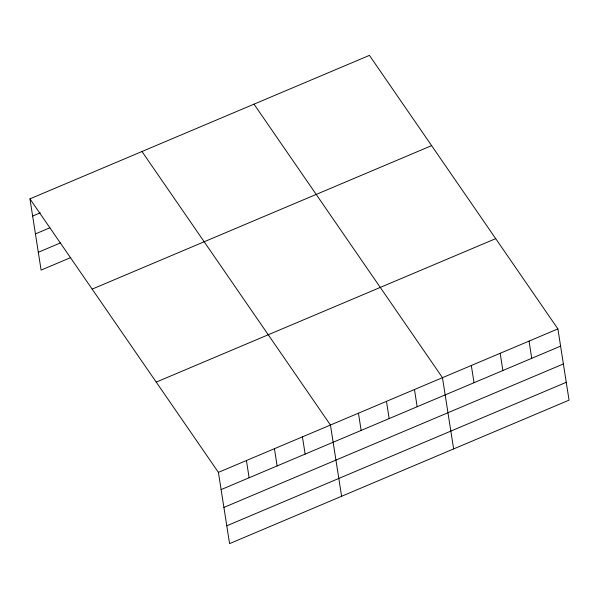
<?xml version="1.0" encoding="UTF-8"?>
<svg xmlns="http://www.w3.org/2000/svg" width="599" height="599" viewBox="0 0 599 599"><rect width="100%" height="100%" fill="white"/><g stroke="black" fill="none" stroke-linecap="round" stroke-linejoin="round"><path stroke-width="0.9" d="M29.95 198.853L369.426 55.378L557.894 328.903L569.05 400.147L229.574 543.622L218.418 472.371L29.95 198.853L41.106 270.097L70.809 257.548M32.646 216.074L40.283 212.847M35.438 233.902L49.867 227.807M38.314 252.269L60.379 242.947M92.141 289.115L431.624 145.639M156.219 382.11L495.702 238.642M218.418 472.371L557.894 328.903M221.113 489.6L560.589 346.125M223.906 507.428L563.382 363.952M226.781 525.795L566.257 382.319M254.006 104.159L442.474 377.684L453.63 448.928M141.978 151.502L330.446 425.028L341.602 496.279M529.037 341.101L531.732 358.322M500.18 353.29L502.875 370.519M471.323 365.487L474.026 382.709M414.463 389.522L417.159 406.743M386.46 401.352L389.155 418.581M358.449 413.19L361.145 430.411M302.435 436.866L305.131 454.087M274.432 448.703L277.127 465.925M246.421 460.534L249.117 477.762"/></g></svg>
